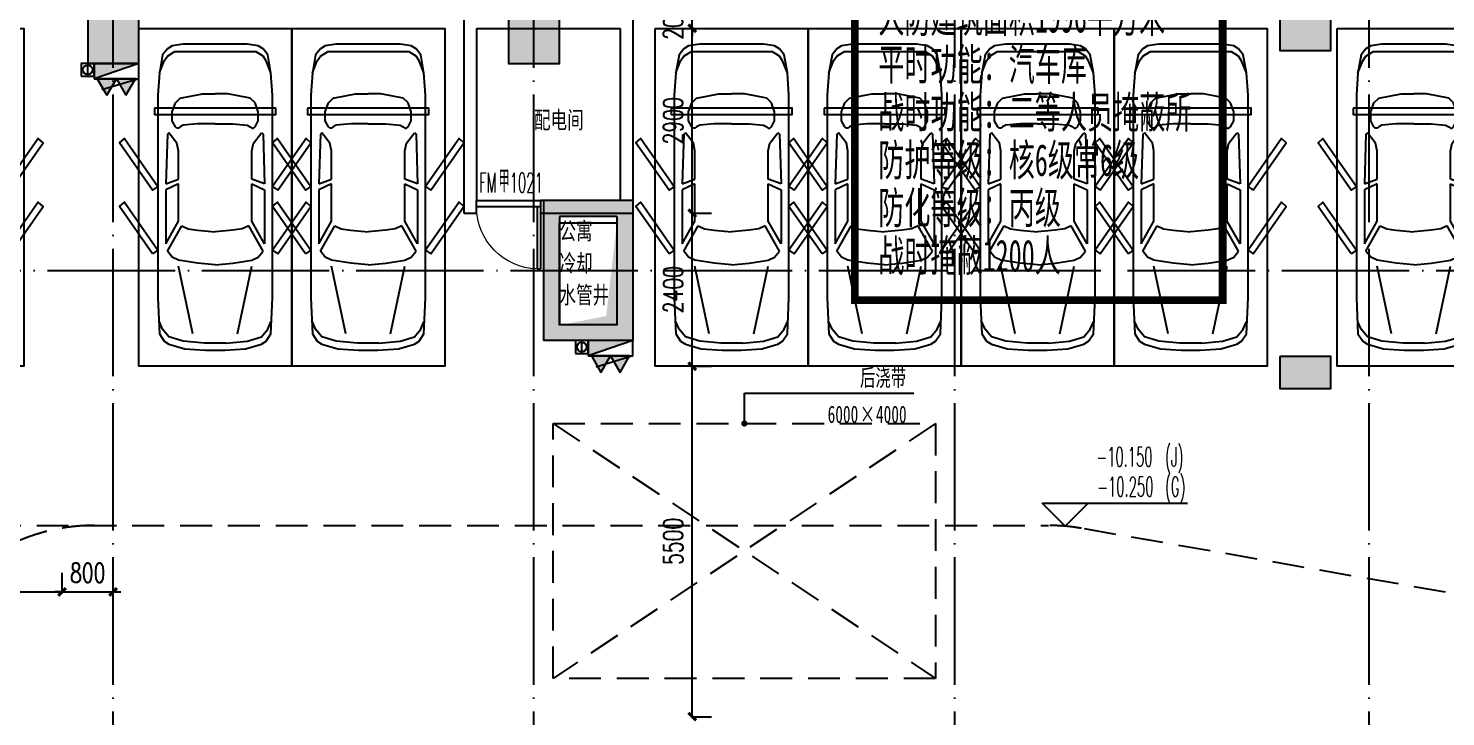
# Model space of a CAD drawing. Header units: millimetres. Extents: x 12325263 to 13848842, y -1463133 to 573208.
# Drawn here: x 12583266 to 12605497, y -1092387 to -1081586 of the extents above; entities that cross this region are included whole.
import ezdxf
from ezdxf.xclip import XClip

# ---------------------------------------------------------------- set-up
doc = ezdxf.new("R2010")
doc.units = ezdxf.units.MM
doc.header["$LTSCALE"] = 1000
doc.header["$XCLIPFRAME"] = 0
for name, pattern in [('ACAD_ISO02W100', [15, 12, -3]), ('DASHED2', [0.375, 0.25, -0.125]), ('DOTE', [2.42, 2, -0.2, 0.02, -0.2]), ('地下室负三层平面图$0$-3F平面$0$$AUDIT_BAD_LTYPE2', [0])]:
    doc.linetypes.add(name, pattern=pattern)
for name, color, linetype in [('#s-灭火器', 20, 'Continuous'), ('-2F平面$0$WALL-SHATCH', 8, 'Continuous'), ('A-ANNO-DIMS', 83, 'Continuous'), ('A-ANNO-ELEV', 3, 'Continuous'), ('A-ANNO-TEXT', 7, 'Continuous'), ('A-AXIS', 16, 'DOTE'), ('A-COLS', 6, 'Continuous'), ('A-WALL', 5, 'Continuous'), ('A_WALL(防火墙)', 151, 'Continuous'), ('AXIS', 3, 'Continuous'), ('DOOR_FIRE', 1, 'Continuous'), ('DOOR_FIRE_TEXT', 7, 'Continuous'), ('EQUIP_消火栓', 7, 'Continuous'), ('PUB_DIM', 83, 'Continuous'), ('PUB_HATCH', 8, 'Continuous'), ('PUB_TEXT', 7, 'Continuous'), ('VPIPE-消防中', 3, 'Continuous'), ('WALL', 5, 'Continuous'), ('人防墙', 6, 'Continuous'), ('公寓机动车库', 23, 'Continuous'), ('建筑-楼板开洞', 251, 'Continuous'), ('投影线', 6, 'ACAD_ISO02W100'), ('水条件', 1, 'Continuous'), ('车道中心线', 6, 'Continuous')]:
    doc.layers.add(name, color=color, linetype=linetype)
doc.layers.add('人防文字', color=3, linetype='Continuous', lineweight=15)
doc.styles.add('_TCH_DIM', font='SIMPLEX.shx', dxfattribs={"width": 0.7, "bigfont": 'GBCBIG.shx'})
doc.styles.add('_TCH_DIM_T3', font='SIMPLEX.shx', dxfattribs={"width": 0.705882, "bigfont": 'GBCBIG.shx'})
doc.styles.add('_TCH_WINDOW', font='SIMPLEX', dxfattribs={"width": 0.7, "height": 3.5, "bigfont": 'GBCBIG'})
doc.styles.add('TITXV', font='', dxfattribs={"width": 0.7})
doc.styles.add('宋体', font='', dxfattribs={"width": 0.65})
doc.styles.add('标注宋体', font='', dxfattribs={"width": 0.6})
doc.styles.get('TITXV').set_extended_font_data('SimSun')
doc.styles.get('宋体').set_extended_font_data('SimSun')
doc.styles.get('标注宋体').set_extended_font_data('NSimSun')
doc.dimstyles.new('_TCH_ARCH&&120', dxfattribs={"dimtxt": 306, "dimasz": 120, "dimexe": 300, "dimexo": 360, "dimgap": 147, "dimtad": 1, "dimdec": 0, "dimzin": 0, "dimdsep": 46, "dimtxsty": '_TCH_DIM_T3', "dimblk": 'ARCHTICK', "dimcen": 0.09, "dimclrt": 7, "dimazin": 2, "dimtfac": 1, "dimtdec": 0, "dimtix": 1, "dimtmove": 2, "dimatfit": 3, "dimfxl": 1, "dimfxlon": 1, "dimtolj": 1, "dimtzin": 0, "dimarcsym": 0})

# ---------------------------------------------------------------- blocks, each defined once
blk = doc.blocks.new('asdgafgf20230228-rf2')
at = {"layer": 'PUB_HATCH'}
for points in [[(20900, 34450), (21150, 34700), (19750, 34700), (20000, 34450)], [(20000, 34450), (19750, 34700), (19750, 32500), (20000, 32750)], [(21150, 34700), (20900, 34450), (20900, 32750), (21150, 32500)], [(21150, 32500), (20900, 32750), (20000, 32750), (19750, 32500)]]:
    blk.add_hatch(color=256, dxfattribs=at).paths.add_polyline_path(points)
at = {"layer": '人防墙'}
for p, q in [((21150, 34700), (19750, 34700)), ((19750, 34700), (19750, 32500)), ((21150, 34700), (21150, 32500)), ((20900, 34450), (20000, 34450)), ((20000, 34450), (20000, 32750)), ((20900, 34450), (20900, 32750)), ((20900, 32750), (20000, 32750)), ((21150, 32500), (19750, 32500))]:
    blk.add_line(p, q, dxfattribs=at)
at = {"layer": '人防文字', "const_width": 125, "elevation": 0}
blk.add_lwpolyline([(24633, 38982), (30404, 38982), (30404, 33135), (24633, 33135)], close=True, dxfattribs=at)
at = {"layer": '人防文字', "style": '标注宋体', "width": 0.6}
for s, p in [('人防建筑面积1996平方米', (25001, 37334, 0)), ('平时功能：汽车库', (25001, 36584, 0)), ('战时功能：二等人员掩蔽所', (25001, 35834, 0)), ('防护等级：核6级常6级', (25001, 35084, 0)), ('防化等级：丙级', (25001, 34334, 0)), ('战时掩蔽1200人', (25001, 33584, 0))]:
    blk.add_text(s, height=500, rotation=359.9999, dxfattribs=at).set_placement(p)
blk = doc.blocks.new('_FZH')
blk.add_lwpolyline([(-0.5, -0.5), (0.5, -0.5), (0.5, 0.5), (-0.5, 0.5)], close=True)
at = {"layer": 'PUB_HATCH'}
blk.add_solid([(-0.5, -0.5), (0.5, -0.5), (-0.5, 0.5), (0.5, 0.5)], dxfattribs=at)
blk = doc.blocks.new('1-3F')
at = {"layer": 'A-COLS', "yscale": 800, "zscale": 800, "rotation": 270}
for p, xscale in [((-19700, 54150), 800), ((-13100, 54150), 800), ((-1000, 54200), 500), ((-1000, 48900), 500)]:
    blk.add_blockref('_FZH', p, dxfattribs=dict(at, xscale=xscale))
blk = doc.blocks.new('adgshg13--2F平面$0$A$C7F010FC0')
at = {"layer": '-2F平面$0$WALL-SHATCH'}
h = blk.add_hatch(color=256, dxfattribs=at)
h.dxf.hatch_style = 1
h.paths.add_polyline_path([(-60384, -16881), (-763, 197), (12588, -13153), (12588, -157996), (-162965, -188820), (-171262, -180523), (-171262, -31311), (-150707, -10756), (-131860, -7981), (-99162, -7981), (-99162, -4981), (-76620, -4981), (-70108, -16881)], flags=16)
h.paths.add_polyline_path([(-60091, -16381), (-647, 647), (12988, -12988), (12988, -158332), (-163101, -189250), (-171662, -180689), (-171662, -31145), (-150778, -10261), (-131897, -7481), (-99562, -7481), (-99562, -4581), (-76366, -4581), (-69908, -16381)])
blk = doc.blocks.new('A$C2A3E77E8')
at = {"layer": 'WALL', "color": 1}
blk.add_blockref('adgshg13--2F平面$0$A$C7F010FC0', (561507.9, 205483.1), dxfattribs=at)
blk = doc.blocks.new('asdfasdfadgd')
at = {"layer": '车道中心线', "linetype": 'DASHED2', "ltscale": 2}
for p, q in [((6750, 34900), (34621, 34900)), ((47496, 32685), (35140, 34855))]:
    blk.add_line(p, q, dxfattribs=at)
for centre, start, end in [((19650, 31900), 90, 180), ((34621, 31900), 80.0413, 90)]:
    blk.add_arc(centre, 3000, start, end, dxfattribs=at)
blk = doc.blocks.new('asdfsfsdf')
at = {"color": 253, "linetype": '地下室负三层平面图$0$-3F平面$0$$AUDIT_BAD_LTYPE2', "transparency": 33554559, "extrusion": (0.000447791, 3.52996e-16, 1)}
for p, q in [((-725, -212, 0), (-825, -329, 0)), ((-500, -141, 0), (-725, -212, 0)), ((-169, -110, 0), (-500, -141, 0)), ((169, -110, 0), (-169, -110, 0)), ((169, -110, 0), (500, -141, 0)), ((500, -141, 0), (725, -212, 0)), ((725, -212, 0), (825, -329, 0)), ((-825, -329, 0), (-875, -447, 0)), ((-350, -259, 0), (-575, -1318, 0)), ((350, -259, 0), (575, -1318, 0)), ((825, -329, 0), (875, -447, 0)), ((-675, -1459, 0), (-750, -1553, 0)), ((-750, -1553, 0), (-525, -1953, 0)), ((-575, -1412, 0), (-675, -1459, 0)), ((-275, -1365, 0), (-575, -1412, 0)), ((0, -1341), (-275, -1365, 0)), ((0, -1341), (275, -1365, 0)), ((275, -1365, 0), (575, -1412, 0)), ((750, -1553, 0), (525, -1953, 0)), ((575, -1412, 0), (675, -1459, 0)), ((675, -1459, 0), (750, -1553, 0)), ((-775, -2518, 0), (-775, -1671, 0)), ((-775, -1671, 0), (-575, -2024, 0)), ((775, -1671, 0), (575, -2024, 0)), ((775, -2518, 0), (775, -1671, 0)), ((-525, -1953, 0), (-425, -1906, 0)), ((-425, -1906, 0), (-275, -1882, 0)), ((-275, -1882, 0), (0, -1859)), ((275, -1882, 0), (0, -1859)), ((425, -1906, 0), (275, -1882, 0)), ((525, -1953, 0), (425, -1906, 0)), ((-575, -2024, 0), (-575, -2612, 0)), ((575, -2024, 0), (575, -2612, 0)), ((-575, -2612, 0), (-775, -2518, 0)), ((-775, -2612, 0), (-575, -2682, 0)), ((-750, -3388, 0), (-775, -2612, 0)), ((575, -2612, 0), (775, -2518, 0)), ((775, -2612, 0), (575, -2682, 0)), ((750, -3388, 0), (775, -2612, 0)), ((-575, -2682, 0), (-575, -3129, 0)), ((575, -2682, 0), (575, -3129, 0)), ((-600, -3247, 0), (-725, -3412, 0)), ((-575, -3129, 0), (-600, -3247, 0)), ((575, -3129, 0), (600, -3247, 0)), ((600, -3247, 0), (725, -3412, 0)), ((-725, -3412, 0), (-750, -3388, 0)), ((-625, -3506, 0), (-675, -3600, 0)), ((-600, -3482, 0), (-625, -3506, 0)), ((-575, -3482, 0), (-600, -3482, 0)), ((-550, -3506, 0), (-575, -3482, 0)), ((-500, -3529, 0), (-550, -3506, 0)), ((-275, -3553, 0), (-500, -3529, 0)), ((0, -3553), (-275, -3553, 0)), ((0, -3553), (275, -3553, 0)), ((275, -3553, 0), (500, -3529, 0)), ((500, -3529, 0), (550, -3506, 0)), ((550, -3506, 0), (575, -3482, 0)), ((575, -3482, 0), (600, -3482, 0)), ((600, -3482, 0), (625, -3506, 0)), ((625, -3506, 0), (675, -3600, 0)), ((725, -3412, 0), (750, -3388, 0)), ((-675, -3600, 0), (-675, -3741, 0)), ((-675, -3741, 0), (-625, -3882, 0)), ((675, -3741, 0), (625, -3882, 0)), ((675, -3600, 0), (675, -3741, 0)), ((-625, -3882, 0), (-550, -3953, 0)), ((-550, -3953, 0), (-200, -4024, 0)), ((550, -3953, 0), (200, -4024, 0)), ((625, -3882, 0), (550, -3953, 0)), ((-200, -4024, 0), (0, -4024)), ((200, -4024, 0), (0, -4024)), ((-875, -4353, 0), (-800, -4541, 0)), ((875, -4353, 0), (800, -4541, 0)), ((-800, -4541, 0), (-750, -4612, 0)), ((-750, -4612, 0), (-641, -4680, 0)), ((750, -4612, 0), (641, -4680, 0)), ((800, -4541, 0), (750, -4612, 0)), ((641, -4680, 0), (-641, -4680, 0))]:
    blk.add_line(p, q, dxfattribs=at)
for points in [[(-475, -24), (-150, 0), (150, 0), (475, -24), (725, -94), (800, -141), (875, -259), (900, -824), (900, -4000), (875, -4353), (825, -4635), (750, -4729), (675, -4776), (500, -4800), (-500, -4800), (-675, -4776), (-750, -4729), (-825, -4635), (-875, -4353), (-900, -4000), (-900, -824), (-875, -259), (-800, -141), (-725, -94)], [(-982, -1513), (-1500, -2253), (-1425, -2321), (-900, -1571)]]:
    blk.add_lwpolyline(points, close=True, dxfattribs=at)
at = {"color": 253, "linetype": '地下室负三层平面图$0$-3F平面$0$$AUDIT_BAD_LTYPE2', "transparency": 33554559, "extrusion": (0.000447791, 3.52996e-16, 1), "elevation": 0}
for points in [[(982, -1513), (1500, -2253), (1425, -2321), (900, -1571)], [(-900, -2571), (-982, -2513), (-1500, -3253), (-1425, -3321)], [(982, -2513), (1500, -3253), (1425, -3321), (900, -2571)]]:
    blk.add_lwpolyline(points, close=True, dxfattribs=at)
blk = doc.blocks.new('A$C06465456')
for points in [[(0, 5300), (2400, 5300), (2400, 0), (0, 0)], [(250, 4050), (250, 3950), (2150, 3950), (2150, 4050)]]:
    blk.add_lwpolyline(points, close=True)
at = {"xscale": -1, "rotation": 180}
blk.add_blockref('asdfsfsdf', (1200, 250), dxfattribs=at)
blk = doc.blocks.new('管位')
at = {"layer": '水条件'}
blk.add_line((12573126, 675360), (12573126, 675160), dxfattribs=at)
blk.add_lwpolyline([(12573026, 675360), (12573226, 675360), (12573226, 675160), (12573026, 675160)], close=True, dxfattribs=at)
blk = doc.blocks.new('灭火器')
at = {"layer": '#s-灭火器', "ltscale": 1000}
for points in [[(292444, 59707), (292144, 59707), (292294, 59447)], [(292744, 59707), (292444, 59707), (292594, 59447)]]:
    blk.add_hatch(color=256, dxfattribs=at).paths.add_polyline_path(points)
for points in [[(292294, 59447), (292444, 59707), (292144, 59707)], [(292594, 59447), (292744, 59707), (292444, 59707)]]:
    blk.add_lwpolyline(points, close=True, dxfattribs=at)
blk = doc.blocks.new('$TWTSYS$00000508')
for p, q in [((-0.5, 0.5), (0.324, 1.224)), ((-0.5, 0.5), (-0.5, -0.5)), ((-0.5, -0.5), (0.5, 0.5)), ((0.5, 0.5), (-0.5, 0.5)), ((0.5, -0.5), (0.5, 0.5)), ((-0.5, -0.5), (0.5, -0.5))]:
    blk.add_line(p, q)
blk.add_solid([(0.5, -0.5), (0.5, 0.5), (-0.5, -0.5)])
blk = doc.blocks.new('消火栓')
at = {"layer": '#s-灭火器', "rotation": 180.0000000000001}
blk.add_blockref('灭火器', (12864422, 734932), dxfattribs=at)
at = {"layer": 'EQUIP_消火栓', "xscale": 700, "yscale": 240, "zscale": 700}
blk.add_blockref('$TWTSYS$00000508', (12571978, 675105), dxfattribs=at)
blk = doc.blocks.new('asdfasfads')
at = {"layer": 'VPIPE-消防中'}
for centre in [(19200, 41400), (26950, 37050, 0)]:
    blk.add_circle(centre, 75, dxfattribs=at)
at = {"rotation": 180}
for p in [(12591628, 716485), (12599378, 712135, 0)]:
    blk.add_blockref('消火栓', p, dxfattribs=at)
at = {"layer": '水条件', "xscale": -1, "rotation": 180}
for p in [(-12553926, 716660), (-12546176, 712310, 0)]:
    blk.add_blockref('管位', p, dxfattribs=at)
blk = doc.blocks.new('qlzw')
at = {"layer": 'A-AXIS'}
for p, q in [((12451166.8, 979489.8), (12451166.8, 1082089.8)), ((12457766.8, 979489.8), (12457766.8, 1082089.8)), ((12464366.8, 979489.8), (12464366.8, 1082089.8)), ((12470866.8, 979489.8), (12470866.8, 1082089.8)), ((12411416.8, 1046489.8), (12486866.8, 1046489.8))]:
    blk.add_line(p, q, dxfattribs=at)
blk = doc.blocks.new('_ArchTick')
at = {"color": 0, "linetype": 'ByBlock', "const_width": 0.4}
blk.add_lwpolyline([(-0.5, -0.5), (0.5, 0.5)], dxfattribs=at)
blk = doc.blocks.new('*D3938')
at = {"layer": 'Defpoints', "color": 0, "transparency": 16777216}
for p in [(12583797, -1090430), (12578797, -1092387), (12583797, -1092387)]:
    blk.add_point(p, dxfattribs=at)
at = {"layer": 'PUB_DIM', "color": 0, "lineweight": -2, "transparency": 16777216}
for p, q in [((12578797, -1090431), (12578797, -1090130)), ((12583797, -1090431), (12583797, -1090130)), ((12578797, -1090430), (12583797, -1090430))]:
    blk.add_line(p, q, dxfattribs=at)
at = {"layer": 'PUB_DIM', "color": 0, "lineweight": -2, "transparency": 16777216, "xscale": 120, "yscale": 120, "zscale": 120, "rotation": 180}
blk.add_blockref('_ArchTick', (12578797, -1090430), dxfattribs=at)
at = {"layer": 'PUB_DIM', "color": 0, "lineweight": -2, "transparency": 16777216, "xscale": 120, "yscale": 120, "zscale": 120}
blk.add_blockref('_ArchTick', (12583797, -1090430), dxfattribs=at)
at = {"layer": 'PUB_DIM', "color": 7, "transparency": 16777216, "insert": (12581297, -1090130), "char_height": 306, "attachment_point": 5, "style": '_TCH_DIM_T3'}
blk.add_mtext('\\A1;5000', dxfattribs=at)
blk = doc.blocks.new('*D3939')
at = {"layer": 'Defpoints', "color": 0, "transparency": 16777216}
for p in [(12584597, -1090430), (12583797, -1092387), (12584597, -1092387)]:
    blk.add_point(p, dxfattribs=at)
at = {"layer": 'PUB_DIM', "color": 0, "lineweight": -2, "transparency": 16777216}
for p, q in [((12583797, -1090431), (12583797, -1090130)), ((12584597, -1090431), (12584597, -1090130)), ((12583797, -1090430), (12583677, -1090430)), ((12583797, -1090430), (12584597, -1090430)), ((12584597, -1090430), (12584717, -1090430))]:
    blk.add_line(p, q, dxfattribs=at)
at = {"layer": 'PUB_DIM', "color": 0, "lineweight": -2, "transparency": 16777216, "xscale": 120, "yscale": 120, "zscale": 120}
blk.add_blockref('_ArchTick', (12583797, -1090430), dxfattribs=at)
at = {"layer": 'PUB_DIM', "color": 0, "lineweight": -2, "transparency": 16777216, "xscale": 120, "yscale": 120, "zscale": 120, "rotation": 180}
blk.add_blockref('_ArchTick', (12584597, -1090430), dxfattribs=at)
at = {"layer": 'PUB_DIM', "color": 7, "transparency": 16777216, "insert": (12584197, -1090130), "char_height": 306, "attachment_point": 5, "style": '_TCH_DIM_T3'}
blk.add_mtext('\\A1;800', dxfattribs=at)
blk = doc.blocks.new('*D4059')
at = {"layer": 'A-ANNO-DIMS', "color": 0, "lineweight": -2, "transparency": 16777216}
for p, q in [((12593679, -1081387), (12593679, -1081267)), ((12593678, -1081387), (12593979, -1081387)), ((12593679, -1081587), (12593679, -1081387)), ((12593678, -1081587), (12593979, -1081587)), ((12593679, -1081587), (12593679, -1081707))]:
    blk.add_line(p, q, dxfattribs=at)
at = {"layer": 'Defpoints', "color": 0, "transparency": 16777216}
for p in [(12592714, -1081387), (12593679, -1081387), (12592714, -1081587)]:
    blk.add_point(p, dxfattribs=at)
at = {"layer": 'A-ANNO-DIMS', "color": 0, "lineweight": -2, "transparency": 16777216, "xscale": 120, "yscale": 120, "zscale": 120}
for p, rotation in [((12593679, -1081387), 270), ((12593679, -1081587), 90)]:
    blk.add_blockref('_ArchTick', p, dxfattribs=dict(at, rotation=rotation))
at = {"layer": 'A-ANNO-DIMS', "color": 7, "transparency": 16777216, "insert": (12593379, -1081487), "char_height": 306, "attachment_point": 5, "rotation": 90, "style": '_TCH_DIM_T3'}
blk.add_mtext('\\A1;200', dxfattribs=at)
blk = doc.blocks.new('*D4060')
at = {"layer": 'A-ANNO-DIMS', "color": 0, "lineweight": -2, "transparency": 16777216}
for p, q in [((12593678, -1081587), (12593979, -1081587)), ((12593679, -1084487), (12593679, -1081587)), ((12593678, -1084487), (12593979, -1084487))]:
    blk.add_line(p, q, dxfattribs=at)
at = {"layer": 'Defpoints', "color": 0, "transparency": 16777216}
for p in [(12592714, -1081587), (12593679, -1081587), (12592714, -1084487)]:
    blk.add_point(p, dxfattribs=at)
at = {"layer": 'A-ANNO-DIMS', "color": 0, "lineweight": -2, "transparency": 16777216, "xscale": 120, "yscale": 120, "zscale": 120}
for p, rotation in [((12593679, -1081587), 90), ((12593679, -1084487), 270)]:
    blk.add_blockref('_ArchTick', p, dxfattribs=dict(at, rotation=rotation))
at = {"layer": 'A-ANNO-DIMS', "color": 7, "transparency": 16777216, "insert": (12593379, -1083037), "char_height": 306, "attachment_point": 5, "rotation": 90, "style": '_TCH_DIM_T3'}
blk.add_mtext('\\A1;2900', dxfattribs=at)
blk = doc.blocks.new('*D4061')
at = {"layer": 'A-ANNO-DIMS', "color": 0, "lineweight": -2, "transparency": 16777216}
for p, q in [((12593678, -1084487), (12593979, -1084487)), ((12593679, -1086887), (12593679, -1084487)), ((12593678, -1086887), (12593979, -1086887))]:
    blk.add_line(p, q, dxfattribs=at)
at = {"layer": 'Defpoints', "color": 0, "transparency": 16777216}
for p in [(12592714, -1084487), (12593679, -1084487), (12592714, -1086887)]:
    blk.add_point(p, dxfattribs=at)
at = {"layer": 'A-ANNO-DIMS', "color": 0, "lineweight": -2, "transparency": 16777216, "xscale": 120, "yscale": 120, "zscale": 120}
for p, rotation in [((12593679, -1084487), 90), ((12593679, -1086887), 270)]:
    blk.add_blockref('_ArchTick', p, dxfattribs=dict(at, rotation=rotation))
at = {"layer": 'A-ANNO-DIMS', "color": 7, "transparency": 16777216, "insert": (12593379, -1085687), "char_height": 306, "attachment_point": 5, "rotation": 90, "style": '_TCH_DIM_T3'}
blk.add_mtext('\\A1;2400', dxfattribs=at)
blk = doc.blocks.new('*D4062')
at = {"layer": 'A-ANNO-DIMS', "color": 0, "lineweight": -2, "transparency": 16777216}
for p, q in [((12593678, -1086887), (12593979, -1086887)), ((12593679, -1092387), (12593679, -1086887)), ((12593678, -1092387), (12593979, -1092387))]:
    blk.add_line(p, q, dxfattribs=at)
at = {"layer": 'Defpoints', "color": 0, "transparency": 16777216}
for p in [(12592714, -1086887), (12593679, -1086887), (12592714, -1092387)]:
    blk.add_point(p, dxfattribs=at)
at = {"layer": 'A-ANNO-DIMS', "color": 0, "lineweight": -2, "transparency": 16777216, "xscale": 120, "yscale": 120, "zscale": 120}
for p, rotation in [((12593679, -1086887), 90), ((12593679, -1092387), 270)]:
    blk.add_blockref('_ArchTick', p, dxfattribs=dict(at, rotation=rotation))
at = {"layer": 'A-ANNO-DIMS', "color": 7, "transparency": 16777216, "insert": (12593379, -1089637), "char_height": 306, "attachment_point": 5, "rotation": 90, "style": '_TCH_DIM_T3'}
blk.add_mtext('\\A1;5500', dxfattribs=at)
blk = doc.blocks.new('$DorLib2D$00000001')
for p, q in [((0.45, 0.975), (0.5, 0.975)), ((0.45, 0), (0.45, 0.975)), ((0.5, 0), (0.5, 0.975)), ((0.5, 0), (0.45, 0))]:
    blk.add_line(p, q)
at = {"lineweight": 13}
blk.add_arc((0.475, 0), 0.975, 91.4693, 180, dxfattribs=at)

msp = doc.modelspace()

# ---------------------------------------------------------------- hatches: boundary and pattern name
at = {"layer": '建筑-楼板开洞'}
h = msp.add_hatch(color=256, dxfattribs=at)
h.dxf.hatch_style = 1
h.paths.add_polyline_path([(12592496.8, -1084636.7), (12592496.8, -1086236.7), (12591646.8, -1086236.7), (12592330, -1086099.9)])

# ---------------------------------------------------------------- linework, layer by layer
at = {"layer": 'A-ANNO-ELEV'}
for p, q in [((12599528.4, -1089398.1), (12599168.4, -1089038.1)), ((12599168.4, -1089038.1), (12601448.4, -1089038.1)), ((12599528.4, -1089398.1), (12599888.4, -1089038.1))]:
    msp.add_line(p, q, dxfattribs=at)
at = {"layer": 'A-WALL'}
for p, q in [((12590096.8, -1081386.8), (12590096.8, -1084486.8)), ((12592746.8, -1081386.8), (12592746.8, -1084486.8)), ((12590296.8, -1081586.8), (12592546.8, -1081586.8)), ((12590296.8, -1081586.8), (12590296.8, -1084286.8)), ((12592546.8, -1081586.8), (12592546.8, -1084286.8)), ((12590296.8, -1084486.8), (12590296.8, -1084286.8)), ((12592546.8, -1084286.8), (12591296.8, -1084286.8)), ((12591296.8, -1084286.8), (12591296.8, -1084486.8)), ((12590096.8, -1084486.8), (12590296.8, -1084486.8)), ((12591296.8, -1084486.8), (12592746.8, -1084486.8))]:
    msp.add_line(p, q, dxfattribs=at)
at = {"layer": 'AXIS'}
for p, q in [((12594496.8, -1087786.8), (12594496.8, -1087310)), ((12594496.8, -1087310), (12597152.9, -1087310))]:
    msp.add_line(p, q, dxfattribs=at)
at = {"layer": 'AXIS', "const_width": 48}
msp.add_lwpolyline([(12594496.8, -1087810.8, 1), (12594496.8, -1087762.8, 1)], format="xyb", close=True, dxfattribs=at)
at = {"layer": 'DOOR_FIRE'}
msp.add_lwpolyline([(12590296.8, -1084286.8), (12591296.8, -1084286.8), (12591296.8, -1084386.8), (12590296.8, -1084386.8)], close=True, dxfattribs=at)
at = {"layer": '建筑-楼板开洞'}
msp.add_lwpolyline([(12591596.8, -1084636.8), (12592496.8, -1084636.8), (12592496.8, -1086236.8), (12591596.8, -1086236.8)], close=True, dxfattribs=at)
at = {"layer": '投影线', "linetype": 'DASHED2', "ltscale": 2}
for p, q in [((12591496.8, -1087786.8), (12597496.8, -1091786.8)), ((12597496.8, -1087786.8), (12591496.8, -1091786.8))]:
    msp.add_line(p, q, dxfattribs=at)
msp.add_lwpolyline([(12597496.8, -1091786.8), (12591496.8, -1091786.8), (12591496.8, -1087786.8), (12597496.8, -1087786.8)], close=True, dxfattribs=at)

# ---------------------------------------------------------------- block references
ref = msp.add_blockref('A$C2A3E77E8', (12039933.3, -1095474.8), dxfattribs=dict(rotation=350.0412492537527))
XClip(ref).set_block_clipping_path([(574517.6328491271, 127502.2367430634), (563167.6328490991, 127502.2228846755), (563167.6311767455, 128872.3654828509), (556800.2987149898, 128872.35771109), (544257.8770271596, 126670.0996581088), (543557.4714692105, 130659.0804795903), (536268.9804626536, 129379.331731239), (537790.8662453052, 120711.8038626132), (523312.3703787625, 118169.6006707186), (521652.1357429288, 127625.0713569671), (520765.6618171427, 127469.4202569119), (520307.3778515682, 130079.4678951118), (515776.700237589, 129283.9687092729), (515422.1926091146, 131303.0932199814), (513452.2958014049, 130957.2097736297), (514282.4182554409, 126229.4878651481), (510637.9919826575, 125589.577113275), (512263.534631284, 116331.1783077423), (512362.3527807724, 116348.529120174), (517291.1072248165, 88278.0145814414), (519851.8954271879, 88727.6234641299), (522454.6248882134, 73904.4148362107), (519893.7906026859, 73454.7686835658), (526007.3042119928, 38637.452739819), (480033.7029030509, 30565.0258553012), (466439.1866319198, 28317.0522398334), (446673.6220214516, 140886.9888556413), (578014.3726615645, 163948.422490485), (584117.7942495663, 129187.8787387202)])
for name, p in [('1-3F', (12604296.8, -1135886.8)), ('asdfasfads', (12564996.8, -1123636.8)), ('asdfasdfadgd', (12564646.8, -1124286.8))]:
    msp.add_blockref(name, p)
at = {"layer": 'A_WALL(防火墙)'}
msp.add_blockref('qlzw', (133430, -2131876.5), dxfattribs=at)
at = {"layer": 'DOOR_FIRE', "xscale": 1000, "yscale": -1000, "zscale": 200}
msp.add_blockref('$DorLib2D$00000001', (12590796.8, -1084386.8), dxfattribs=at)
at = {"layer": '人防墙'}
ref = msp.add_blockref('asdgafgf20230228-rf2', (12571596.8, -1118986.7), dxfattribs=at)
XClip(ref).set_block_clipping_path([(-67355.290652331, -38121.2847742999), (65994.7093476802, 85028.7152257001)])
at = {"layer": '公寓机动车库'}
for p in [(12580796.8, -1086886.8), (12584996.8, -1086886.8), (12587396.8, -1086886.8), (12593096.8, -1086886.8), (12595496.8, -1086886.8), (12597896.8, -1086886.8), (12600296.8, -1086886.8), (12603796.8, -1086886.8)]:
    msp.add_blockref('A$C06465456', p, dxfattribs=at)

# ---------------------------------------------------------------- texts
at = {"layer": 'A-ANNO-TEXT'}
for s, height, style, width, p in [('配电间', 271.9, 'TITXV', 0.7, (12591196.8, -1083160)), ('公寓', 271.9, 'TITXV', 0.7, (12591596.8, -1084900.9)), ('冷却', 271.9, 'TITXV', 0.7, (12591596.8, -1085404.9)), ('水管井', 271.9, 'TITXV', 0.7, (12591596.8, -1085904.9)), ('-10.150', 306, '_TCH_DIM', 0.494118, (12600018.4, -1088462.1)), ('(J)', 306, '_TCH_DIM', 0.494118, (12601096, -1088462.1)), ('-10.250', 306, '_TCH_DIM', 0.494118, (12600032.8, -1088930.1)), ('(G)', 306, '_TCH_DIM', 0.494118, (12601096, -1088930.1))]:
    msp.add_text(s, height=height, dxfattribs=dict(at, style=style, width=width)).set_placement(p)
at = {"layer": 'DOOR_FIRE_TEXT', "style": '_TCH_WINDOW'}
for s, height, width, p in [('FM', 306, 0.494118, (12590337.6, -1084160.9)), ('甲', 347.2, 0.7, (12590640, -1084160.9)), ('1021', 306, 0.494118, (12590816.9, -1084160.9))]:
    msp.add_text(s, height=height, dxfattribs=dict(at, width=width)).set_placement(p)
at = {"layer": 'PUB_TEXT', "style": '宋体', "width": 0.65}
for s, p in [('后浇带', (12596311.3, -1087202)), ('6000', (12595802.8, -1087778)), ('×', (12596308.3, -1087778)), ('4000', (12596561.1, -1087778))]:
    msp.add_text(s, height=271.9, dxfattribs=at).set_placement(p)

# ---------------------------------------------------------------- dimensions: what is measured, and where the dimension line sits
at = {"layer": 'A-ANNO-DIMS'}
for p1, p2, picture, middle in [((12592714.1, -1081586.8), (12592714.1, -1081386.8), '*D4059', (12593379.3, -1081486.8)), ((12592714.1, -1084486.8), (12592714.1, -1081586.8), '*D4060', (12593379.3, -1083036.8)), ((12592714.1, -1086886.8), (12592714.1, -1084486.8), '*D4061', (12593379.3, -1085686.8)), ((12592714.1, -1092386.8), (12592714.1, -1086886.8), '*D4062', (12593379.3, -1089636.8))]:
    dim = msp.add_aligned_dim(p1=p1, p2=p2, distance=-965.2, dimstyle='_TCH_ARCH&&120', dxfattribs=at)
    dim.commit()
    dim.dimension.update_dxf_attribs({"geometry": picture, "text_midpoint": middle})
at = {"layer": 'PUB_DIM'}
for p1, p2, picture, middle in [((12578796.8, -1092386.8), (12583796.8, -1092386.8), '*D3938', (12581296.8, -1090130)), ((12583796.8, -1092386.8), (12584596.8, -1092386.8), '*D3939', (12584196.8, -1090130))]:
    dim = msp.add_aligned_dim(p1=p1, p2=p2, distance=1956.8, dimstyle='_TCH_ARCH&&120', dxfattribs=at)
    dim.commit()
    dim.dimension.update_dxf_attribs({"geometry": picture, "text_midpoint": middle})

doc.saveas('drawing.dxf')
